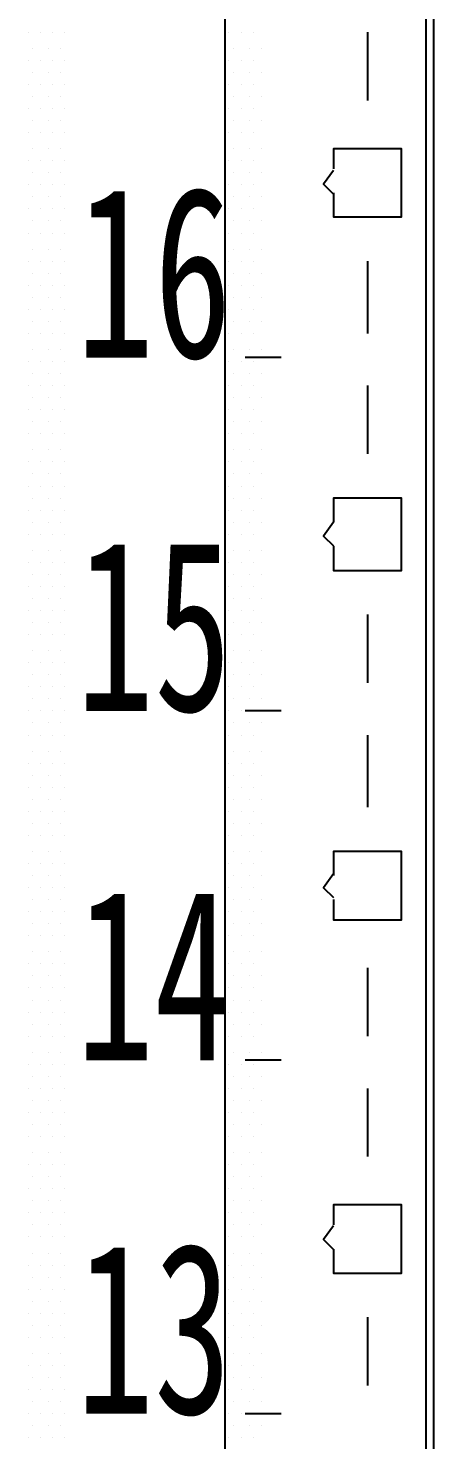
# Model space of a CAD drawing. Header units: metres. Extents: x 17 to 1264, y 17 to 859.
# Drawn here: x 303.8 to 318.4, y 276.1 to 326.7 of the extents above; entities that cross this region are included whole.
import ezdxf

# ---------------------------------------------------------------- set-up
doc = ezdxf.new("R2010")
doc.units = ezdxf.units.M
for name, color, linetype in [('LINES', 7, 'Continuous'), ('POLYLINES', 4, 'Continuous'), ('TEXTS', 3, 'Continuous')]:
    doc.layers.add(name, color=color, linetype=linetype)

msp = doc.modelspace()

# ---------------------------------------------------------------- linework, layer by layer
at = {"layer": 'LINES'}
for p, q in [((318.378, 125.712), (318.378, 721.008)), ((303.834, 326.592), (303.834, 326.592)), ((304.266, 326.592), (304.266, 326.592)), ((304.698, 326.592), (304.698, 326.592)), ((305.13, 326.592), (305.13, 326.592)), ((311.034, 326.592), (311.034, 326.592)), ((311.466, 326.592), (311.466, 326.592)), ((311.898, 326.592), (311.898, 326.592)), ((316.002, 326.592), (316.002, 324.144)), ((303.978, 326.016), (303.978, 326.016)), ((304.554, 326.016), (304.554, 326.016)), ((304.986, 326.016), (304.986, 326.016)), ((311.178, 326.016), (311.178, 326.016)), ((311.754, 326.016), (311.754, 326.016)), ((312.186, 326.016), (312.186, 326.016)), ((303.834, 325.584), (303.834, 325.584)), ((304.266, 325.584), (304.266, 325.584)), ((304.698, 325.584), (304.698, 325.584)), ((305.13, 325.584), (305.13, 325.584)), ((311.034, 325.584), (311.034, 325.584)), ((311.466, 325.584), (311.466, 325.584)), ((311.898, 325.584), (311.898, 325.584)), ((303.978, 325.152), (303.978, 325.152)), ((304.554, 325.152), (304.554, 325.152)), ((304.986, 325.152), (304.986, 325.152)), ((311.178, 325.152), (311.178, 325.152)), ((311.754, 325.152), (311.754, 325.152)), ((312.186, 325.152), (312.186, 325.152)), ((303.834, 324.72), (303.834, 324.72)), ((304.266, 324.72), (304.266, 324.72)), ((304.698, 324.72), (304.698, 324.72)), ((305.13, 324.72), (305.13, 324.72)), ((311.034, 324.72), (311.034, 324.72)), ((311.466, 324.72), (311.466, 324.72)), ((311.898, 324.72), (311.898, 324.72)), ((303.978, 324.288), (303.978, 324.288)), ((304.554, 324.288), (304.554, 324.288)), ((304.986, 324.288), (304.986, 324.288)), ((311.178, 324.288), (311.178, 324.288)), ((311.754, 324.288), (311.754, 324.288)), ((312.186, 324.288), (312.186, 324.288)), ((303.834, 323.856), (303.834, 323.856)), ((304.266, 323.856), (304.266, 323.856)), ((304.698, 323.856), (304.698, 323.856)), ((305.13, 323.856), (305.13, 323.856)), ((311.034, 323.856), (311.034, 323.856)), ((311.466, 323.856), (311.466, 323.856)), ((311.898, 323.856), (311.898, 323.856)), ((303.834, 322.992), (303.834, 322.992)), ((303.978, 323.424), (303.978, 323.424)), ((304.266, 322.992), (304.266, 322.992)), ((304.554, 323.424), (304.554, 323.424)), ((304.698, 322.992), (304.698, 322.992)), ((304.986, 323.424), (304.986, 323.424)), ((305.13, 322.992), (305.13, 322.992)), ((311.034, 322.992), (311.034, 322.992)), ((311.178, 323.424), (311.178, 323.424)), ((311.466, 322.992), (311.466, 322.992)), ((311.754, 323.424), (311.754, 323.424)), ((311.898, 322.992), (311.898, 322.992)), ((312.186, 323.424), (312.186, 323.424)), ((303.834, 321.984), (303.834, 321.984)), ((303.978, 322.416), (303.978, 322.416)), ((304.266, 321.984), (304.266, 321.984)), ((304.554, 322.416), (304.554, 322.416)), ((304.698, 321.984), (304.698, 321.984)), ((304.986, 322.416), (304.986, 322.416)), ((305.13, 321.984), (305.13, 321.984)), ((311.034, 321.984), (311.034, 321.984)), ((311.178, 322.416), (311.178, 322.416)), ((311.466, 321.984), (311.466, 321.984)), ((311.754, 322.416), (311.754, 322.416)), ((311.898, 321.984), (311.898, 321.984)), ((312.186, 322.416), (312.186, 322.416)), ((303.978, 321.552), (303.978, 321.552)), ((304.554, 321.552), (304.554, 321.552)), ((304.986, 321.552), (304.986, 321.552)), ((311.178, 321.552), (311.178, 321.552)), ((311.754, 321.552), (311.754, 321.552)), ((312.186, 321.552), (312.186, 321.552)), ((303.834, 321.12), (303.834, 321.12)), ((304.266, 321.12), (304.266, 321.12)), ((304.698, 321.12), (304.698, 321.12)), ((305.13, 321.12), (305.13, 321.12)), ((311.034, 321.12), (311.034, 321.12)), ((311.466, 321.12), (311.466, 321.12)), ((311.898, 321.12), (311.898, 321.12)), ((303.978, 320.688), (303.978, 320.688)), ((304.554, 320.688), (304.554, 320.688)), ((304.986, 320.688), (304.986, 320.688)), ((311.178, 320.688), (311.178, 320.688)), ((311.754, 320.688), (311.754, 320.688)), ((312.186, 320.688), (312.186, 320.688)), ((303.834, 320.256), (303.834, 320.256)), ((304.266, 320.256), (304.266, 320.256)), ((304.698, 320.256), (304.698, 320.256)), ((305.13, 320.256), (305.13, 320.256)), ((311.034, 320.256), (311.034, 320.256)), ((311.466, 320.256), (311.466, 320.256)), ((311.898, 320.256), (311.898, 320.256)), ((303.834, 319.392), (303.834, 319.392)), ((303.978, 319.824), (303.978, 319.824)), ((304.266, 319.392), (304.266, 319.392)), ((304.554, 319.824), (304.554, 319.824)), ((304.698, 319.392), (304.698, 319.392)), ((304.986, 319.824), (304.986, 319.824)), ((305.13, 319.392), (305.13, 319.392)), ((311.034, 319.392), (311.034, 319.392)), ((311.178, 319.824), (311.178, 319.824)), ((311.466, 319.392), (311.466, 319.392)), ((311.754, 319.824), (311.754, 319.824)), ((311.898, 319.392), (311.898, 319.392)), ((312.186, 319.824), (312.186, 319.824)), ((303.834, 318.384), (303.834, 318.384)), ((303.978, 318.816), (303.978, 318.816)), ((304.266, 318.384), (304.266, 318.384)), ((304.554, 318.816), (304.554, 318.816)), ((304.698, 318.384), (304.698, 318.384)), ((304.986, 318.816), (304.986, 318.816)), ((305.13, 318.384), (305.13, 318.384)), ((311.034, 318.384), (311.034, 318.384)), ((311.178, 318.816), (311.178, 318.816)), ((311.466, 318.384), (311.466, 318.384)), ((311.754, 318.816), (311.754, 318.816)), ((311.898, 318.384), (311.898, 318.384)), ((312.186, 318.816), (312.186, 318.816)), ((316.002, 318.384), (316.002, 315.792)), ((303.978, 317.952), (303.978, 317.952)), ((304.554, 317.952), (304.554, 317.952)), ((304.986, 317.952), (304.986, 317.952)), ((311.178, 317.952), (311.178, 317.952)), ((311.754, 317.952), (311.754, 317.952)), ((312.186, 317.952), (312.186, 317.952)), ((303.834, 317.52), (303.834, 317.52)), ((304.266, 317.52), (304.266, 317.52)), ((304.698, 317.52), (304.698, 317.52)), ((305.13, 317.52), (305.13, 317.52)), ((311.034, 317.52), (311.034, 317.52)), ((311.466, 317.52), (311.466, 317.52)), ((311.898, 317.52), (311.898, 317.52)), ((303.978, 317.088), (303.978, 317.088)), ((304.554, 317.088), (304.554, 317.088)), ((304.986, 317.088), (304.986, 317.088)), ((311.178, 317.088), (311.178, 317.088)), ((311.754, 317.088), (311.754, 317.088)), ((312.186, 317.088), (312.186, 317.088)), ((303.834, 316.656), (303.834, 316.656)), ((304.266, 316.656), (304.266, 316.656)), ((304.698, 316.656), (304.698, 316.656)), ((305.13, 316.656), (305.13, 316.656)), ((311.034, 316.656), (311.034, 316.656)), ((311.466, 316.656), (311.466, 316.656)), ((311.898, 316.656), (311.898, 316.656)), ((303.978, 316.224), (303.978, 316.224)), ((304.554, 316.224), (304.554, 316.224)), ((304.986, 316.224), (304.986, 316.224)), ((311.178, 316.224), (311.178, 316.224)), ((311.754, 316.224), (311.754, 316.224)), ((312.186, 316.224), (312.186, 316.224)), ((303.834, 315.792), (303.834, 315.792)), ((304.266, 315.792), (304.266, 315.792)), ((304.698, 315.792), (304.698, 315.792)), ((305.13, 315.792), (305.13, 315.792)), ((311.034, 315.792), (311.034, 315.792)), ((311.466, 315.792), (311.466, 315.792)), ((311.898, 315.792), (311.898, 315.792)), ((303.978, 315.216), (303.978, 315.216)), ((304.554, 315.216), (304.554, 315.216)), ((304.986, 315.216), (304.986, 315.216)), ((311.178, 315.216), (311.178, 315.216)), ((312.906, 314.928), (311.61, 314.928)), ((312.906, 314.928), (311.61, 314.928)), ((312.906, 314.928), (311.61, 314.928)), ((312.906, 314.928), (311.61, 314.928)), ((311.754, 315.216), (311.754, 315.216)), ((312.186, 315.216), (312.186, 315.216)), ((303.834, 314.784), (303.834, 314.784)), ((303.978, 314.352), (303.978, 314.352)), ((304.266, 314.784), (304.266, 314.784)), ((304.554, 314.352), (304.554, 314.352)), ((304.698, 314.784), (304.698, 314.784)), ((304.986, 314.352), (304.986, 314.352)), ((305.13, 314.784), (305.13, 314.784)), ((311.034, 314.784), (311.034, 314.784)), ((311.178, 314.352), (311.178, 314.352)), ((311.466, 314.784), (311.466, 314.784)), ((311.754, 314.352), (311.754, 314.352)), ((311.898, 314.784), (311.898, 314.784)), ((312.186, 314.352), (312.186, 314.352)), ((303.834, 313.92), (303.834, 313.92)), ((304.266, 313.92), (304.266, 313.92)), ((304.698, 313.92), (304.698, 313.92)), ((305.13, 313.92), (305.13, 313.92)), ((311.034, 313.92), (311.034, 313.92)), ((311.466, 313.92), (311.466, 313.92)), ((311.898, 313.92), (311.898, 313.92)), ((316.002, 313.92), (316.002, 311.472)), ((303.978, 313.488), (303.978, 313.488)), ((304.554, 313.488), (304.554, 313.488)), ((304.986, 313.488), (304.986, 313.488)), ((311.178, 313.488), (311.178, 313.488)), ((311.754, 313.488), (311.754, 313.488)), ((312.186, 313.488), (312.186, 313.488)), ((303.834, 313.056), (303.834, 313.056)), ((304.266, 313.056), (304.266, 313.056)), ((304.698, 313.056), (304.698, 313.056)), ((305.13, 313.056), (305.13, 313.056)), ((311.034, 313.056), (311.034, 313.056)), ((311.466, 313.056), (311.466, 313.056)), ((311.898, 313.056), (311.898, 313.056)), ((303.978, 312.624), (303.978, 312.624)), ((304.554, 312.624), (304.554, 312.624)), ((304.986, 312.624), (304.986, 312.624)), ((311.178, 312.624), (311.178, 312.624)), ((311.754, 312.624), (311.754, 312.624)), ((312.186, 312.624), (312.186, 312.624)), ((303.834, 312.192), (303.834, 312.192)), ((304.266, 312.192), (304.266, 312.192)), ((304.698, 312.192), (304.698, 312.192)), ((305.13, 312.192), (305.13, 312.192)), ((311.034, 312.192), (311.034, 312.192)), ((311.466, 312.192), (311.466, 312.192)), ((311.898, 312.192), (311.898, 312.192)), ((303.978, 311.616), (303.978, 311.616)), ((304.554, 311.616), (304.554, 311.616)), ((304.986, 311.616), (304.986, 311.616)), ((311.178, 311.616), (311.178, 311.616)), ((311.754, 311.616), (311.754, 311.616)), ((312.186, 311.616), (312.186, 311.616)), ((303.834, 311.184), (303.834, 311.184)), ((304.266, 311.184), (304.266, 311.184)), ((304.698, 311.184), (304.698, 311.184)), ((305.13, 311.184), (305.13, 311.184)), ((311.034, 311.184), (311.034, 311.184)), ((311.466, 311.184), (311.466, 311.184)), ((311.898, 311.184), (311.898, 311.184)), ((303.834, 310.32), (303.834, 310.32)), ((303.978, 310.752), (303.978, 310.752)), ((304.266, 310.32), (304.266, 310.32)), ((304.554, 310.752), (304.554, 310.752)), ((304.698, 310.32), (304.698, 310.32)), ((304.986, 310.752), (304.986, 310.752)), ((305.13, 310.32), (305.13, 310.32)), ((311.034, 310.32), (311.034, 310.32)), ((311.178, 310.752), (311.178, 310.752)), ((311.466, 310.32), (311.466, 310.32)), ((311.754, 310.752), (311.754, 310.752)), ((311.898, 310.32), (311.898, 310.32)), ((312.186, 310.752), (312.186, 310.752)), ((303.978, 309.888), (303.978, 309.888)), ((304.554, 309.888), (304.554, 309.888)), ((304.986, 309.888), (304.986, 309.888)), ((311.178, 309.888), (311.178, 309.888)), ((311.754, 309.888), (311.754, 309.888)), ((312.186, 309.888), (312.186, 309.888)), ((303.834, 309.456), (303.834, 309.456)), ((304.266, 309.456), (304.266, 309.456)), ((304.698, 309.456), (304.698, 309.456)), ((305.13, 309.456), (305.13, 309.456)), ((311.034, 309.456), (311.034, 309.456)), ((311.466, 309.456), (311.466, 309.456)), ((311.898, 309.456), (311.898, 309.456)), ((303.978, 309.024), (303.978, 309.024)), ((304.554, 309.024), (304.554, 309.024)), ((304.986, 309.024), (304.986, 309.024)), ((311.178, 309.024), (311.178, 309.024)), ((311.754, 309.024), (311.754, 309.024)), ((312.186, 309.024), (312.186, 309.024)), ((303.834, 308.592), (303.834, 308.592)), ((304.266, 308.592), (304.266, 308.592)), ((304.698, 308.592), (304.698, 308.592)), ((305.13, 308.592), (305.13, 308.592)), ((311.034, 308.592), (311.034, 308.592)), ((311.466, 308.592), (311.466, 308.592)), ((311.898, 308.592), (311.898, 308.592)), ((303.978, 308.016), (303.978, 308.016)), ((304.554, 308.016), (304.554, 308.016)), ((304.986, 308.016), (304.986, 308.016)), ((311.178, 308.016), (311.178, 308.016)), ((311.754, 308.016), (311.754, 308.016)), ((312.186, 308.016), (312.186, 308.016)), ((303.834, 307.584), (303.834, 307.584)), ((304.266, 307.584), (304.266, 307.584)), ((304.698, 307.584), (304.698, 307.584)), ((305.13, 307.584), (305.13, 307.584)), ((311.034, 307.584), (311.034, 307.584)), ((311.466, 307.584), (311.466, 307.584)), ((311.898, 307.584), (311.898, 307.584)), ((303.978, 307.152), (303.978, 307.152)), ((304.554, 307.152), (304.554, 307.152)), ((304.986, 307.152), (304.986, 307.152)), ((311.178, 307.152), (311.178, 307.152)), ((311.754, 307.152), (311.754, 307.152)), ((312.186, 307.152), (312.186, 307.152)), ((303.834, 306.72), (303.834, 306.72)), ((303.978, 306.288), (303.978, 306.288)), ((304.266, 306.72), (304.266, 306.72)), ((304.554, 306.288), (304.554, 306.288)), ((304.698, 306.72), (304.698, 306.72)), ((304.986, 306.288), (304.986, 306.288)), ((305.13, 306.72), (305.13, 306.72)), ((311.034, 306.72), (311.034, 306.72)), ((311.178, 306.288), (311.178, 306.288)), ((311.466, 306.72), (311.466, 306.72)), ((311.754, 306.288), (311.754, 306.288)), ((311.898, 306.72), (311.898, 306.72)), ((312.186, 306.288), (312.186, 306.288)), ((303.834, 305.856), (303.834, 305.856)), ((304.266, 305.856), (304.266, 305.856)), ((304.698, 305.856), (304.698, 305.856)), ((305.13, 305.856), (305.13, 305.856)), ((311.034, 305.856), (311.034, 305.856)), ((311.466, 305.856), (311.466, 305.856)), ((311.898, 305.856), (311.898, 305.856)), ((303.978, 305.424), (303.978, 305.424)), ((304.554, 305.424), (304.554, 305.424)), ((304.986, 305.424), (304.986, 305.424)), ((311.178, 305.424), (311.178, 305.424)), ((311.754, 305.424), (311.754, 305.424)), ((312.186, 305.424), (312.186, 305.424)), ((316.002, 305.712), (316.002, 303.264)), ((303.834, 304.992), (303.834, 304.992)), ((304.266, 304.992), (304.266, 304.992)), ((304.698, 304.992), (304.698, 304.992)), ((305.13, 304.992), (305.13, 304.992)), ((311.034, 304.992), (311.034, 304.992)), ((311.466, 304.992), (311.466, 304.992)), ((311.898, 304.992), (311.898, 304.992)), ((303.978, 304.416), (303.978, 304.416)), ((304.554, 304.416), (304.554, 304.416)), ((304.986, 304.416), (304.986, 304.416)), ((311.178, 304.416), (311.178, 304.416)), ((311.754, 304.416), (311.754, 304.416)), ((312.186, 304.416), (312.186, 304.416)), ((303.834, 303.984), (303.834, 303.984)), ((304.266, 303.984), (304.266, 303.984)), ((304.698, 303.984), (304.698, 303.984)), ((305.13, 303.984), (305.13, 303.984)), ((311.034, 303.984), (311.034, 303.984)), ((311.466, 303.984), (311.466, 303.984)), ((311.898, 303.984), (311.898, 303.984)), ((303.978, 303.552), (303.978, 303.552)), ((304.554, 303.552), (304.554, 303.552)), ((304.986, 303.552), (304.986, 303.552)), ((311.178, 303.552), (311.178, 303.552)), ((311.754, 303.552), (311.754, 303.552)), ((312.186, 303.552), (312.186, 303.552)), ((303.834, 303.12), (303.834, 303.12)), ((303.978, 302.688), (303.978, 302.688)), ((304.266, 303.12), (304.266, 303.12)), ((304.554, 302.688), (304.554, 302.688)), ((304.698, 303.12), (304.698, 303.12)), ((304.986, 302.688), (304.986, 302.688)), ((305.13, 303.12), (305.13, 303.12)), ((311.034, 303.12), (311.034, 303.12)), ((311.178, 302.688), (311.178, 302.688)), ((311.466, 303.12), (311.466, 303.12)), ((311.754, 302.688), (311.754, 302.688)), ((311.898, 303.12), (311.898, 303.12)), ((312.186, 302.688), (312.186, 302.688)), ((303.834, 302.256), (303.834, 302.256)), ((304.266, 302.256), (304.266, 302.256)), ((304.698, 302.256), (304.698, 302.256)), ((305.13, 302.256), (305.13, 302.256)), ((311.034, 302.256), (311.034, 302.256)), ((311.466, 302.256), (311.466, 302.256)), ((312.906, 302.256), (311.61, 302.256)), ((312.906, 302.256), (311.61, 302.256)), ((312.906, 302.256), (311.61, 302.256)), ((312.906, 302.256), (311.61, 302.256)), ((311.898, 302.256), (311.898, 302.256)), ((303.978, 301.824), (303.978, 301.824)), ((304.554, 301.824), (304.554, 301.824)), ((304.986, 301.824), (304.986, 301.824)), ((311.178, 301.824), (311.178, 301.824)), ((311.754, 301.824), (311.754, 301.824)), ((312.186, 301.824), (312.186, 301.824)), ((303.834, 301.392), (303.834, 301.392)), ((304.266, 301.392), (304.266, 301.392)), ((304.698, 301.392), (304.698, 301.392)), ((305.13, 301.392), (305.13, 301.392)), ((311.034, 301.392), (311.034, 301.392)), ((311.466, 301.392), (311.466, 301.392)), ((311.898, 301.392), (311.898, 301.392)), ((316.002, 301.392), (316.002, 298.8)), ((303.978, 300.816), (303.978, 300.816)), ((304.554, 300.816), (304.554, 300.816)), ((304.986, 300.816), (304.986, 300.816)), ((311.178, 300.816), (311.178, 300.816)), ((311.754, 300.816), (311.754, 300.816)), ((312.186, 300.816), (312.186, 300.816)), ((303.834, 300.384), (303.834, 300.384)), ((304.266, 300.384), (304.266, 300.384)), ((304.698, 300.384), (304.698, 300.384)), ((305.13, 300.384), (305.13, 300.384)), ((311.034, 300.384), (311.034, 300.384)), ((311.466, 300.384), (311.466, 300.384)), ((311.898, 300.384), (311.898, 300.384)), ((303.978, 299.952), (303.978, 299.952)), ((304.554, 299.952), (304.554, 299.952)), ((304.986, 299.952), (304.986, 299.952)), ((311.178, 299.952), (311.178, 299.952)), ((311.754, 299.952), (311.754, 299.952)), ((312.186, 299.952), (312.186, 299.952)), ((303.834, 299.52), (303.834, 299.52)), ((304.266, 299.52), (304.266, 299.52)), ((304.698, 299.52), (304.698, 299.52)), ((305.13, 299.52), (305.13, 299.52)), ((311.034, 299.52), (311.034, 299.52)), ((311.466, 299.52), (311.466, 299.52)), ((311.898, 299.52), (311.898, 299.52)), ((303.834, 298.656), (303.834, 298.656)), ((303.978, 299.088), (303.978, 299.088)), ((304.266, 298.656), (304.266, 298.656)), ((304.554, 299.088), (304.554, 299.088)), ((304.698, 298.656), (304.698, 298.656)), ((304.986, 299.088), (304.986, 299.088)), ((305.13, 298.656), (305.13, 298.656)), ((311.034, 298.656), (311.034, 298.656)), ((311.178, 299.088), (311.178, 299.088)), ((311.466, 298.656), (311.466, 298.656)), ((311.754, 299.088), (311.754, 299.088)), ((311.898, 298.656), (311.898, 298.656)), ((312.186, 299.088), (312.186, 299.088)), ((303.978, 298.224), (303.978, 298.224)), ((304.554, 298.224), (304.554, 298.224)), ((304.986, 298.224), (304.986, 298.224)), ((311.178, 298.224), (311.178, 298.224)), ((311.754, 298.224), (311.754, 298.224)), ((312.186, 298.224), (312.186, 298.224)), ((303.834, 297.792), (303.834, 297.792)), ((304.266, 297.792), (304.266, 297.792)), ((304.698, 297.792), (304.698, 297.792)), ((305.13, 297.792), (305.13, 297.792)), ((311.034, 297.792), (311.034, 297.792)), ((311.466, 297.792), (311.466, 297.792)), ((311.898, 297.792), (311.898, 297.792)), ((303.978, 297.216), (303.978, 297.216)), ((304.554, 297.216), (304.554, 297.216)), ((304.986, 297.216), (304.986, 297.216)), ((311.178, 297.216), (311.178, 297.216)), ((311.754, 297.216), (311.754, 297.216)), ((312.186, 297.216), (312.186, 297.216)), ((303.834, 296.784), (303.834, 296.784)), ((304.266, 296.784), (304.266, 296.784)), ((304.698, 296.784), (304.698, 296.784)), ((305.13, 296.784), (305.13, 296.784)), ((311.034, 296.784), (311.034, 296.784)), ((311.466, 296.784), (311.466, 296.784)), ((311.898, 296.784), (311.898, 296.784)), ((303.978, 296.352), (303.978, 296.352)), ((304.554, 296.352), (304.554, 296.352)), ((304.986, 296.352), (304.986, 296.352)), ((311.178, 296.352), (311.178, 296.352)), ((311.754, 296.352), (311.754, 296.352)), ((312.186, 296.352), (312.186, 296.352)), ((303.834, 295.92), (303.834, 295.92)), ((304.266, 295.92), (304.266, 295.92)), ((304.698, 295.92), (304.698, 295.92)), ((305.13, 295.92), (305.13, 295.92)), ((311.034, 295.92), (311.034, 295.92)), ((311.466, 295.92), (311.466, 295.92)), ((311.898, 295.92), (311.898, 295.92)), ((303.978, 295.488), (303.978, 295.488)), ((304.554, 295.488), (304.554, 295.488)), ((304.986, 295.488), (304.986, 295.488)), ((311.178, 295.488), (311.178, 295.488)), ((311.754, 295.488), (311.754, 295.488)), ((312.186, 295.488), (312.186, 295.488)), ((303.834, 295.056), (303.834, 295.056)), ((303.978, 294.624), (303.978, 294.624)), ((304.266, 295.056), (304.266, 295.056)), ((304.554, 294.624), (304.554, 294.624)), ((304.698, 295.056), (304.698, 295.056)), ((304.986, 294.624), (304.986, 294.624)), ((305.13, 295.056), (305.13, 295.056)), ((311.034, 295.056), (311.034, 295.056)), ((311.178, 294.624), (311.178, 294.624)), ((311.466, 295.056), (311.466, 295.056)), ((311.754, 294.624), (311.754, 294.624)), ((311.898, 295.056), (311.898, 295.056)), ((312.186, 294.624), (312.186, 294.624)), ((303.834, 294.192), (303.834, 294.192)), ((304.266, 294.192), (304.266, 294.192)), ((304.698, 294.192), (304.698, 294.192)), ((305.13, 294.192), (305.13, 294.192)), ((311.034, 294.192), (311.034, 294.192)), ((311.466, 294.192), (311.466, 294.192)), ((311.898, 294.192), (311.898, 294.192)), ((303.978, 293.616), (303.978, 293.616)), ((304.554, 293.616), (304.554, 293.616)), ((304.986, 293.616), (304.986, 293.616)), ((311.178, 293.616), (311.178, 293.616)), ((311.754, 293.616), (311.754, 293.616)), ((312.186, 293.616), (312.186, 293.616)), ((303.834, 293.184), (303.834, 293.184)), ((304.266, 293.184), (304.266, 293.184)), ((304.698, 293.184), (304.698, 293.184)), ((305.13, 293.184), (305.13, 293.184)), ((311.034, 293.184), (311.034, 293.184)), ((311.466, 293.184), (311.466, 293.184)), ((311.898, 293.184), (311.898, 293.184)), ((303.978, 292.752), (303.978, 292.752)), ((304.554, 292.752), (304.554, 292.752)), ((304.986, 292.752), (304.986, 292.752)), ((311.178, 292.752), (311.178, 292.752)), ((311.754, 292.752), (311.754, 292.752)), ((312.186, 292.752), (312.186, 292.752)), ((316.002, 293.04), (316.002, 290.592)), ((303.834, 292.32), (303.834, 292.32)), ((304.266, 292.32), (304.266, 292.32)), ((304.698, 292.32), (304.698, 292.32)), ((305.13, 292.32), (305.13, 292.32)), ((311.034, 292.32), (311.034, 292.32)), ((311.466, 292.32), (311.466, 292.32)), ((311.898, 292.32), (311.898, 292.32)), ((303.978, 291.888), (303.978, 291.888)), ((304.554, 291.888), (304.554, 291.888)), ((304.986, 291.888), (304.986, 291.888)), ((311.178, 291.888), (311.178, 291.888)), ((311.754, 291.888), (311.754, 291.888)), ((312.186, 291.888), (312.186, 291.888)), ((303.834, 291.456), (303.834, 291.456)), ((304.266, 291.456), (304.266, 291.456)), ((304.698, 291.456), (304.698, 291.456)), ((305.13, 291.456), (305.13, 291.456)), ((311.034, 291.456), (311.034, 291.456)), ((311.466, 291.456), (311.466, 291.456)), ((311.898, 291.456), (311.898, 291.456)), ((303.834, 290.592), (303.834, 290.592)), ((303.978, 291.024), (303.978, 291.024)), ((304.266, 290.592), (304.266, 290.592)), ((304.554, 291.024), (304.554, 291.024)), ((304.698, 290.592), (304.698, 290.592)), ((304.986, 291.024), (304.986, 291.024)), ((305.13, 290.592), (305.13, 290.592)), ((311.034, 290.592), (311.034, 290.592)), ((311.178, 291.024), (311.178, 291.024)), ((311.466, 290.592), (311.466, 290.592)), ((311.754, 291.024), (311.754, 291.024)), ((311.898, 290.592), (311.898, 290.592)), ((312.186, 291.024), (312.186, 291.024)), ((303.834, 289.584), (303.834, 289.584)), ((303.978, 290.016), (303.978, 290.016)), ((304.266, 289.584), (304.266, 289.584)), ((304.554, 290.016), (304.554, 290.016)), ((304.698, 289.584), (304.698, 289.584)), ((304.986, 290.016), (304.986, 290.016)), ((305.13, 289.584), (305.13, 289.584)), ((311.034, 289.584), (311.034, 289.584)), ((311.178, 290.016), (311.178, 290.016)), ((311.466, 289.584), (311.466, 289.584)), ((312.906, 289.728), (311.61, 289.728)), ((312.906, 289.728), (311.61, 289.728)), ((312.906, 289.728), (311.61, 289.728)), ((312.906, 289.728), (311.61, 289.728)), ((311.754, 290.016), (311.754, 290.016)), ((311.898, 289.584), (311.898, 289.584)), ((312.186, 290.016), (312.186, 290.016)), ((303.978, 289.152), (303.978, 289.152)), ((304.554, 289.152), (304.554, 289.152)), ((304.986, 289.152), (304.986, 289.152)), ((311.178, 289.152), (311.178, 289.152)), ((311.754, 289.152), (311.754, 289.152)), ((312.186, 289.152), (312.186, 289.152)), ((303.834, 288.72), (303.834, 288.72)), ((304.266, 288.72), (304.266, 288.72)), ((304.698, 288.72), (304.698, 288.72)), ((305.13, 288.72), (305.13, 288.72)), ((311.034, 288.72), (311.034, 288.72)), ((311.466, 288.72), (311.466, 288.72)), ((311.898, 288.72), (311.898, 288.72)), ((316.002, 288.72), (316.002, 286.272)), ((303.978, 288.288), (303.978, 288.288)), ((304.554, 288.288), (304.554, 288.288)), ((304.986, 288.288), (304.986, 288.288)), ((311.178, 288.288), (311.178, 288.288)), ((311.754, 288.288), (311.754, 288.288)), ((312.186, 288.288), (312.186, 288.288)), ((303.834, 287.856), (303.834, 287.856)), ((304.266, 287.856), (304.266, 287.856)), ((304.698, 287.856), (304.698, 287.856)), ((305.13, 287.856), (305.13, 287.856)), ((311.034, 287.856), (311.034, 287.856)), ((311.466, 287.856), (311.466, 287.856)), ((311.898, 287.856), (311.898, 287.856)), ((303.978, 287.424), (303.978, 287.424)), ((304.554, 287.424), (304.554, 287.424)), ((304.986, 287.424), (304.986, 287.424)), ((311.178, 287.424), (311.178, 287.424)), ((311.754, 287.424), (311.754, 287.424)), ((312.186, 287.424), (312.186, 287.424)), ((303.834, 286.992), (303.834, 286.992)), ((304.266, 286.992), (304.266, 286.992)), ((304.698, 286.992), (304.698, 286.992)), ((305.13, 286.992), (305.13, 286.992)), ((311.034, 286.992), (311.034, 286.992)), ((311.466, 286.992), (311.466, 286.992)), ((311.898, 286.992), (311.898, 286.992)), ((303.834, 285.984), (303.834, 285.984)), ((303.978, 286.416), (303.978, 286.416)), ((304.266, 285.984), (304.266, 285.984)), ((304.554, 286.416), (304.554, 286.416)), ((304.698, 285.984), (304.698, 285.984)), ((304.986, 286.416), (304.986, 286.416)), ((305.13, 285.984), (305.13, 285.984)), ((311.034, 285.984), (311.034, 285.984)), ((311.178, 286.416), (311.178, 286.416)), ((311.466, 285.984), (311.466, 285.984)), ((311.754, 286.416), (311.754, 286.416)), ((311.898, 285.984), (311.898, 285.984)), ((312.186, 286.416), (312.186, 286.416)), ((303.978, 285.552), (303.978, 285.552)), ((304.554, 285.552), (304.554, 285.552)), ((304.986, 285.552), (304.986, 285.552)), ((311.178, 285.552), (311.178, 285.552)), ((311.754, 285.552), (311.754, 285.552)), ((312.186, 285.552), (312.186, 285.552)), ((303.834, 285.12), (303.834, 285.12)), ((304.266, 285.12), (304.266, 285.12)), ((304.698, 285.12), (304.698, 285.12)), ((305.13, 285.12), (305.13, 285.12)), ((311.034, 285.12), (311.034, 285.12)), ((311.466, 285.12), (311.466, 285.12)), ((311.898, 285.12), (311.898, 285.12)), ((303.978, 284.688), (303.978, 284.688)), ((304.554, 284.688), (304.554, 284.688)), ((304.986, 284.688), (304.986, 284.688)), ((311.178, 284.688), (311.178, 284.688)), ((311.754, 284.688), (311.754, 284.688)), ((312.186, 284.688), (312.186, 284.688)), ((303.834, 284.256), (303.834, 284.256)), ((304.266, 284.256), (304.266, 284.256)), ((304.698, 284.256), (304.698, 284.256)), ((305.13, 284.256), (305.13, 284.256)), ((311.034, 284.256), (311.034, 284.256)), ((311.466, 284.256), (311.466, 284.256)), ((311.898, 284.256), (311.898, 284.256)), ((303.978, 283.824), (303.978, 283.824)), ((304.554, 283.824), (304.554, 283.824)), ((304.986, 283.824), (304.986, 283.824)), ((311.178, 283.824), (311.178, 283.824)), ((311.754, 283.824), (311.754, 283.824)), ((312.186, 283.824), (312.186, 283.824)), ((303.834, 283.392), (303.834, 283.392)), ((304.266, 283.392), (304.266, 283.392)), ((304.698, 283.392), (304.698, 283.392)), ((305.13, 283.392), (305.13, 283.392)), ((311.034, 283.392), (311.034, 283.392)), ((311.466, 283.392), (311.466, 283.392)), ((311.898, 283.392), (311.898, 283.392)), ((303.978, 282.816), (303.978, 282.816)), ((304.554, 282.816), (304.554, 282.816)), ((304.986, 282.816), (304.986, 282.816)), ((311.178, 282.816), (311.178, 282.816)), ((311.754, 282.816), (311.754, 282.816)), ((312.186, 282.816), (312.186, 282.816)), ((303.834, 282.384), (303.834, 282.384)), ((303.978, 281.952), (303.978, 281.952)), ((304.266, 282.384), (304.266, 282.384)), ((304.554, 281.952), (304.554, 281.952)), ((304.698, 282.384), (304.698, 282.384)), ((304.986, 281.952), (304.986, 281.952)), ((305.13, 282.384), (305.13, 282.384)), ((311.034, 282.384), (311.034, 282.384)), ((311.178, 281.952), (311.178, 281.952)), ((311.466, 282.384), (311.466, 282.384)), ((311.754, 281.952), (311.754, 281.952)), ((311.898, 282.384), (311.898, 282.384)), ((312.186, 281.952), (312.186, 281.952)), ((303.834, 281.52), (303.834, 281.52)), ((304.266, 281.52), (304.266, 281.52)), ((304.698, 281.52), (304.698, 281.52)), ((305.13, 281.52), (305.13, 281.52)), ((311.034, 281.52), (311.034, 281.52)), ((311.466, 281.52), (311.466, 281.52)), ((311.898, 281.52), (311.898, 281.52)), ((303.978, 281.088), (303.978, 281.088)), ((304.554, 281.088), (304.554, 281.088)), ((304.986, 281.088), (304.986, 281.088)), ((311.178, 281.088), (311.178, 281.088)), ((311.754, 281.088), (311.754, 281.088)), ((312.186, 281.088), (312.186, 281.088)), ((303.834, 280.656), (303.834, 280.656)), ((304.266, 280.656), (304.266, 280.656)), ((304.698, 280.656), (304.698, 280.656)), ((305.13, 280.656), (305.13, 280.656)), ((311.034, 280.656), (311.034, 280.656)), ((311.466, 280.656), (311.466, 280.656)), ((311.898, 280.656), (311.898, 280.656)), ((316.002, 280.512), (316.002, 278.064)), ((303.978, 280.224), (303.978, 280.224)), ((304.554, 280.224), (304.554, 280.224)), ((304.986, 280.224), (304.986, 280.224)), ((311.178, 280.224), (311.178, 280.224)), ((311.754, 280.224), (311.754, 280.224)), ((312.186, 280.224), (312.186, 280.224)), ((303.834, 279.792), (303.834, 279.792)), ((304.266, 279.792), (304.266, 279.792)), ((304.698, 279.792), (304.698, 279.792)), ((305.13, 279.792), (305.13, 279.792)), ((311.034, 279.792), (311.034, 279.792)), ((311.466, 279.792), (311.466, 279.792)), ((311.898, 279.792), (311.898, 279.792)), ((303.978, 279.216), (303.978, 279.216)), ((304.554, 279.216), (304.554, 279.216)), ((304.986, 279.216), (304.986, 279.216)), ((311.178, 279.216), (311.178, 279.216)), ((311.754, 279.216), (311.754, 279.216)), ((312.186, 279.216), (312.186, 279.216)), ((303.834, 278.784), (303.834, 278.784)), ((304.266, 278.784), (304.266, 278.784)), ((304.698, 278.784), (304.698, 278.784)), ((305.13, 278.784), (305.13, 278.784)), ((311.034, 278.784), (311.034, 278.784)), ((311.466, 278.784), (311.466, 278.784)), ((311.898, 278.784), (311.898, 278.784)), ((303.834, 277.92), (303.834, 277.92)), ((303.978, 278.352), (303.978, 278.352)), ((304.266, 277.92), (304.266, 277.92)), ((304.554, 278.352), (304.554, 278.352)), ((304.698, 277.92), (304.698, 277.92)), ((304.986, 278.352), (304.986, 278.352)), ((305.13, 277.92), (305.13, 277.92)), ((311.034, 277.92), (311.034, 277.92)), ((311.178, 278.352), (311.178, 278.352)), ((311.466, 277.92), (311.466, 277.92)), ((311.754, 278.352), (311.754, 278.352)), ((311.898, 277.92), (311.898, 277.92)), ((312.186, 278.352), (312.186, 278.352)), ((303.978, 277.488), (303.978, 277.488)), ((304.554, 277.488), (304.554, 277.488)), ((304.986, 277.488), (304.986, 277.488)), ((311.178, 277.488), (311.178, 277.488)), ((311.754, 277.488), (311.754, 277.488)), ((312.186, 277.488), (312.186, 277.488)), ((303.834, 277.056), (303.834, 277.056)), ((304.266, 277.056), (304.266, 277.056)), ((304.698, 277.056), (304.698, 277.056)), ((305.13, 277.056), (305.13, 277.056)), ((311.034, 277.056), (311.034, 277.056)), ((311.466, 277.056), (311.466, 277.056)), ((312.906, 277.056), (311.61, 277.056)), ((312.906, 277.056), (311.61, 277.056)), ((312.906, 277.056), (311.61, 277.056)), ((312.906, 277.056), (311.61, 277.056)), ((311.898, 277.056), (311.898, 277.056)), ((303.978, 276.624), (303.978, 276.624)), ((304.554, 276.624), (304.554, 276.624)), ((304.986, 276.624), (304.986, 276.624)), ((311.178, 276.624), (311.178, 276.624)), ((311.754, 276.624), (311.754, 276.624)), ((312.186, 276.624), (312.186, 276.624)), ((303.834, 276.192), (303.834, 276.192)), ((304.266, 276.192), (304.266, 276.192)), ((304.698, 276.192), (304.698, 276.192)), ((305.13, 276.192), (305.13, 276.192)), ((311.034, 276.192), (311.034, 276.192)), ((311.466, 276.192), (311.466, 276.192)), ((311.898, 276.192), (311.898, 276.192))]:
    msp.add_line(p, q, dxfattribs=at)
at = {"layer": 'POLYLINES'}
for points in [[(310.89, 721.008), (310.89, 579.024), (310.89, 125.712)], [(318.09, 703.728), (318.09, 564.768), (318.09, 125.712)], [(314.778, 320.832), (314.778, 319.968), (317.226, 319.968), (317.226, 322.416), (314.778, 322.416), (314.778, 321.696)], [(314.778, 321.637), (314.424, 321.14), (314.778, 320.787)], [(314.778, 308.16), (314.778, 307.296), (317.226, 307.296), (317.226, 309.888), (314.778, 309.888), (314.778, 309.024)], [(314.778, 309.024), (314.424, 308.527), (314.778, 308.173)], [(314.778, 295.488), (314.778, 294.768), (317.226, 294.768), (317.226, 297.216), (314.778, 297.216), (314.778, 296.352)], [(314.778, 296.41), (314.424, 295.913), (314.778, 295.56)], [(314.778, 282.96), (314.778, 282.096), (317.226, 282.096), (317.226, 284.544), (314.778, 284.544), (314.778, 283.824)], [(314.778, 283.797), (314.424, 283.3), (314.778, 282.946)]]:
    msp.add_lwpolyline(points, dxfattribs=at)

# ---------------------------------------------------------------- texts
at = {"layer": 'TEXTS', "width": 0.666667}
for s, p in [('16', (305.562, 314.927)), ('15', (305.562, 302.255)), ('14', (305.562, 289.727)), ('13', (305.562, 277.055))]:
    msp.add_text(s, height=6.1343, dxfattribs=at).set_placement(p)

doc.saveas('drawing.dxf')
